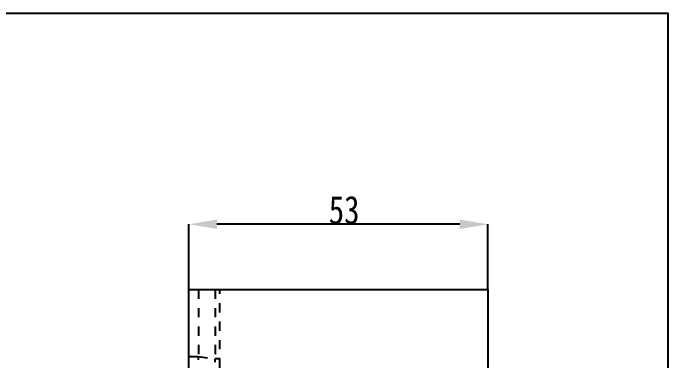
# Model space of a CAD drawing. Header units: millimetres. Extents: x -1495 to -116, y -3881 to 1305.
# Drawn here: x -643.9 to -527.9, y -1202.1 to -1140.5 of the extents above; entities that cross this region are included whole.
import ezdxf

# ---------------------------------------------------------------- set-up
doc = ezdxf.new("R2010")
doc.units = ezdxf.units.MM
doc.header["$LTSCALE"] = 16.335
doc.header["$PDMODE"] = 3
doc.header["$PDSIZE"] = 0.3125
doc.linetypes.add('HIDDEN', pattern=[0.2, 0.1, -0.1])
doc.layers.get('0').update_dxf_attribs({"linetype": 'CONTINUOUS'})
doc.layers.get('Defpoints').update_dxf_attribs({"linetype": 'CONTINUOUS'})
doc.layers.add('DEFAULT_2', color=8, linetype='HIDDEN')
doc.styles.get("Standard").update_dxf_attribs({"font": 'txt', "width": 0.8})
doc.dimstyles.new('副本 ISO-25-1', dxfattribs={"dimtxt": 5, "dimasz": 5, "dimexe": 0, "dimexo": 0, "dimgap": 0, "dimtad": 1, "dimtxsty": 'Standard', "dimcen": 0, "dimclrd": 4, "dimclre": 4, "dimclrt": 6, "dimazin": 0, "dimtfac": 1, "dimtofl": 0, "dimtmove": 0, "dimatfit": 3, "dimfxl": 0, "dimarcsym": 0})

# ---------------------------------------------------------------- blocks, each defined once
blk = doc.blocks.new('*D650')
at = {"color": 4, "linetype": 'Continuous', "lineweight": -2}
for p, q in [((-612.78, -1189.47), (-612.78, -1177.89)), ((-564.78, -1177.89), (-607.78, -1177.89)), ((-559.78, -1189.46), (-559.78, -1177.89))]:
    blk.add_line(p, q, dxfattribs=at)
at = {"color": 4}
for points in [[(-607.78, -1177.06), (-607.78, -1178.72), (-612.78, -1177.89)], [(-564.78, -1177.06), (-564.78, -1178.72), (-559.78, -1177.89)]]:
    blk.add_solid(points, dxfattribs=at)
at = {"layer": 'Defpoints', "color": 0}
for p in [(-612.78, -1177.89), (-612.78, -1189.47), (-559.78, -1189.46)]:
    blk.add_point(p, dxfattribs=at)
at = {"color": 6, "insert": (-585.26, -1175.39), "char_height": 5, "attachment_point": 5}
blk.add_mtext('53', dxfattribs=at)

msp = doc.modelspace()

# ---------------------------------------------------------------- linework, layer by layer
at = {"color": 7, "linetype": 'Continuous'}
for p, q in [((-612.778, -1209.719), (-612.778, -1189.471)), ((-612.636, -1189.458), (-559.778, -1189.458)), ((-559.778, -1369.458), (-559.778, -1189.458))]:
    msp.add_line(p, q, dxfattribs=at)
msp.add_lwpolyline([(-871.604, -1140.5), (-527.917, -1140.5), (-527.917, -1423.649), (-871.604, -1423.649)], close=True)
msp.add_open_spline([(-612.636, -1189.458), (-612.657, -1189.458), (-612.691, -1189.458), (-612.738, -1189.46), (-612.761, -1189.463), (-612.778, -1189.467), (-612.778, -1189.471)], degree=3, knots=[0, 0, 0, 0, 0.4280563, 0.737416, 0.9258154, 1, 1, 1, 1], dxfattribs=at)
at = {"layer": 'DEFAULT_2', "color": 8, "linetype": 'HIDDEN'}
for p, q in [((-611.056, -1189.458), (-611.056, -1201.302)), ((-608.13, -1189.458), (-608.13, -1201.713)), ((-607.269, -1213.101), (-607.269, -1189.458)), ((-612.778, -1201.302), (-611.056, -1201.302)), ((-611.056, -1201.302), (-608.13, -1201.713)), ((-607.269, -1201.713), (-608.13, -1201.713))]:
    msp.add_line(p, q, dxfattribs=at)
for points, knots in [([(-612.778, -1189.471), (-612.778, -1189.467), (-612.761, -1189.463), (-612.751, -1189.462), (-612.742, -1189.461)], [0, 0, 0, 0, 0.2825042, 1, 1, 1, 1]), ([(-611.056, -1211.7), (-611.062, -1211.699), (-611.074, -1211.678), (-611.083, -1211.64), (-611.095, -1211.575), (-611.11, -1211.443), (-611.126, -1211.215), (-611.141, -1210.873), (-611.153, -1210.438), (-611.161, -1209.916), (-611.167, -1209.31), (-611.169, -1208.354), (-611.162, -1207.002), (-611.14, -1205.228), (-611.105, -1203.303), (-611.074, -1201.978), (-611.056, -1201.302)], [0, 0, 0, 0, 0.0018407, 0.0057521, 0.0119414, 0.0204438, 0.0443928, 0.0774454, 0.1193363, 0.1696928, 0.2280388, 0.2938363, 0.4451709, 0.6178207, 0.8052044, 1, 1, 1, 1]), ([(-608.13, -1212.111), (-608.125, -1212.112), (-608.121, -1212.087), (-608.116, -1212.059), (-608.111, -1211.993), (-608.105, -1211.91), (-608.101, -1211.8), (-608.094, -1211.605), (-608.087, -1211.303), (-608.081, -1210.871), (-608.077, -1210.35), (-608.074, -1209.745), (-608.074, -1209.062), (-608.075, -1208.306), (-608.078, -1207.178), (-608.088, -1205.651), (-608.105, -1203.72), (-608.121, -1202.391), (-608.13, -1201.713)], [0, 0, 0, 0, 0.001259, 0.0047758, 0.010636, 0.01885, 0.0294155, 0.0423122, 0.0749911, 0.1166395, 0.1668742, 0.2252451, 0.2911754, 0.3640303, 0.4430762, 0.6165383, 0.8046311, 1, 1, 1, 1])]:
    msp.add_open_spline(points, degree=3, knots=knots, dxfattribs=at)

# ---------------------------------------------------------------- dimensions: what is measured, and where the dimension line sits
dim = msp.add_linear_dim(base=(-612.778, -1177.89), p1=(-559.778, -1189.458), p2=(-612.778, -1189.471), dimstyle='副本 ISO-25-1', override={"dimfxl": 1.25, "dimarcsym": 1})
dim.commit()
dim.dimension.update_dxf_attribs({"geometry": '*D650', "text_midpoint": (-585.259, -1177.89), "dimtype": 160})

doc.saveas('drawing.dxf')
